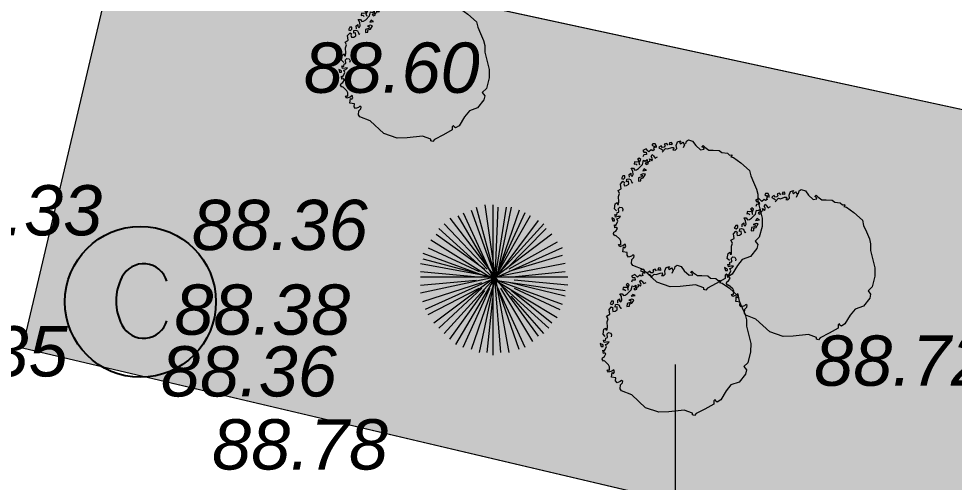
# Model space of a CAD drawing. Header units: millimetres. Extents: x 207782523 to 208144499, y 477594674 to 477848829.
# Drawn here: x 207885927 to 207904509, y 477765517 to 477774733 of the extents above; entities that cross this region are included whole.
import ezdxf

# ---------------------------------------------------------------- set-up
doc = ezdxf.new("R2010")
doc.units = ezdxf.units.MM
doc.header["$MEASUREMENT"] = 0
doc.linetypes.add('Hidden Line', pattern=[391.222223, 282.222223, -109])
doc.layers.get('0').update_dxf_attribs({"true_color": 0x787878})
for name, color, linetype, lineweight, true_color in [('New_sit - constructii propuse_Pen_No__1', 7, 'Continuous', 13, 0x787878), ('New_sit - vegetatie_Pen_No__1', 7, 'Continuous', 13, 0x787878), ('New_sit - vegetatie_Pen_No__104', 7, 'Continuous', 13, 0x787878), ('sit - canalizare_Pen_No__150', 7, 'Continuous', 25, 0x787878), ('sit - caroiaj_Pen_No__1', 7, 'Continuous', 13, 0x787878), ('sit - cota teren_Pen_No__101', 7, 'Continuous', 13, 0x787878), ('sit - limita de proprietate_Pen_No__20', 7, 'Continuous', 0, 0x787878), ('sit - vegetatie_Pen_No__2', 7, 'Continuous', 13, 0x787878)]:
    doc.layers.add(name, color=color, linetype=linetype, lineweight=lineweight, true_color=true_color)
doc.layers.add('sit - vegetatie', color=7, linetype='Continuous', true_color=0x787878)
doc.styles.add('GENERATED_STYLE_4', font='ariali.ttf')
doc.linetypes.add('cercuri pline mici', pattern='A,0,[1,PLAN DE SITUATIE - TMISOARA1.Shx,S=1.587302,R=0,X=0,Y=0],-300,0', length=300)
pattern_1 = [(90, (207891220.2, 477723905.04), (-300, 0), [43.30127, -129.9038]), (90, (207891370.2, 477723991.64), (-300, 0), [43.30127, -129.9038]), (30, (207891220.2, 477723905.04), (-150, 259.8076), [43.30127, -129.9038]), (30, (207891220.2, 477724078.24), (-150, 259.8076), [43.30127, -129.9038]), (150, (207891220.2, 477723905.04), (150, 259.8076), [43.30127, -129.9038]), (150, (207891220.2, 477724078.24), (150, 259.8076), [43.30127, -129.9038])]

# ---------------------------------------------------------------- blocks, each defined once
blk = doc.blocks.new('Tree Plan 23[23]', base_point=(207944806, 477765927))
at = {"layer": 'sit - vegetatie_Pen_No__2', "color": 8, "linetype": 'Continuous', "lineweight": 13}
for p, q in [((207944591, 477767309), (207944618, 477767376)), ((207944618, 477767376), (207944681, 477767398)), ((207944681, 477767398), (207944659, 477767362)), ((207944677, 477767336), (207944722, 477767371)), ((207944722, 477767371), (207944758, 477767318)), ((207944780, 477767336), (207944794, 477767394)), ((207944794, 477767394), (207944834, 477767421)), ((207944834, 477767421), (207944915, 477767394)), ((207944915, 477767394), (207944978, 477767309)), ((207943993, 477767239), (207943927, 477767206)), ((207943927, 477767206), (207943949, 477767174)), ((207944029, 477767203), (207943993, 477767239)), ((207944048, 477767181), (207944029, 477767203)), ((207944095, 477767221), (207944048, 477767181)), ((207944124, 477767203), (207944095, 477767221)), ((207944124, 477767338), (207944110, 477767312)), ((207944110, 477767312), (207944144, 477767295)), ((207944176, 477767338), (207944124, 477767338)), ((207944154, 477767217), (207944124, 477767203)), ((207944168, 477767283), (207944143, 477767250)), ((207944143, 477767250), (207944154, 477767217)), ((207944144, 477767295), (207944159, 477767302)), ((207944159, 477767302), (207944168, 477767283)), ((207944198, 477767290), (207944176, 477767338)), ((207944194, 477767257), (207944198, 477767290)), ((207944293, 477767301), (207944245, 477767276)), ((207944245, 477767276), (207944253, 477767250)), ((207944253, 477767250), (207944289, 477767239)), ((207944289, 477767239), (207944322, 477767214)), ((207944311, 477767268), (207944293, 477767301)), ((207944351, 477767272), (207944311, 477767268)), ((207944313, 477767174), (207944380, 477767246)), ((207944403, 477767345), (207944351, 477767331)), ((207944351, 477767331), (207944370, 477767309)), ((207944370, 477767309), (207944351, 477767272)), ((207944380, 477767246), (207944421, 477767237)), ((207944424, 477767312), (207944403, 477767345)), ((207944421, 477767237), (207944501, 477767264)), ((207944457, 477767360), (207944454, 477767323)), ((207944454, 477767323), (207944479, 477767334)), ((207944498, 477767367), (207944457, 477767360)), ((207944479, 477767334), (207944501, 477767323)), ((207944516, 477767331), (207944498, 477767367)), ((207944501, 477767323), (207944516, 477767331)), ((207944501, 477767264), (207944537, 477767268)), ((207944546, 477767237), (207944524, 477767219)), ((207944524, 477767219), (207944569, 477767214)), ((207944537, 477767268), (207944546, 477767237)), ((207944569, 477767214), (207944600, 477767246)), ((207944600, 477767246), (207944591, 477767309)), ((207944659, 477767362), (207944677, 477767336)), ((207944758, 477767318), (207944731, 477767259)), ((207944978, 477767309), (207945073, 477767223)), ((207945073, 477767223), (207945144, 477767232)), ((207945100, 477767277), (207945127, 477767304)), ((207945131, 477767268), (207945100, 477767277)), ((207945127, 477767304), (207945162, 477767273)), ((207945144, 477767232), (207945131, 477767268)), ((207945162, 477767273), (207945239, 477767214)), ((207945239, 477767214), (207945324, 477767214)), ((207945324, 477767214), (207945446, 477767210)), ((207945446, 477767210), (207945500, 477767165)), ((207943854, 477767057), (207943822, 477767030)), ((207943822, 477767030), (207943845, 477767021)), ((207943845, 477767021), (207943840, 477766980)), ((207943885, 477767030), (207943854, 477767057)), ((207943858, 477766962), (207943885, 477767030)), ((207943945, 477767122), (207943931, 477767082)), ((207943935, 477766980), (207943944, 477767012)), ((207943944, 477767012), (207943975, 477766998)), ((207944000, 477767126), (207943945, 477767122)), ((207943949, 477767174), (207943993, 477767173)), ((207943975, 477766998), (207944016, 477767025)), ((207943993, 477767173), (207944000, 477767126)), ((207944016, 477767025), (207944007, 477766962)), ((207944043, 477766989), (207944074, 477766998)), ((207944074, 477766998), (207944061, 477767039)), ((207944061, 477767039), (207944092, 477767025)), ((207944092, 477767025), (207944106, 477767003)), ((207944097, 477767088), (207944115, 477767124)), ((207944124, 477767043), (207944097, 477767088)), ((207944106, 477767003), (207944124, 477767043)), ((207944115, 477767124), (207944137, 477767102)), ((207944137, 477767102), (207944173, 477767057)), ((207944173, 477767057), (207944223, 477767079)), ((207945500, 477767165), (207945608, 477767156)), ((207945608, 477767156), (207945653, 477767115)), ((207945653, 477767115), (207945693, 477767120)), ((207945698, 477767093), (207945680, 477767079)), ((207945680, 477767079), (207945729, 477767066)), ((207945693, 477767120), (207945698, 477767093)), ((207945729, 477767066), (207945877, 477766962)), ((207943728, 477766796), (207943697, 477766854)), ((207943697, 477766854), (207943741, 477766854)), ((207943741, 477766854), (207943768, 477766818)), ((207943764, 477766980), (207943755, 477766935)), ((207943755, 477766935), (207943786, 477766940)), ((207943809, 477766976), (207943764, 477766980)), ((207943768, 477766818), (207943804, 477766823)), ((207943786, 477766940), (207943813, 477766917)), ((207943804, 477766823), (207943845, 477766850)), ((207943840, 477766980), (207943809, 477766976)), ((207943845, 477766850), (207943921, 477766931)), ((207943872, 477766917), (207943858, 477766962)), ((207943921, 477766931), (207943935, 477766980)), ((207943957, 477766841), (207943926, 477766805)), ((207943926, 477766805), (207944002, 477766818)), ((207944002, 477766818), (207943957, 477766841)), ((207944007, 477766962), (207943975, 477766953)), ((207943975, 477766953), (207943998, 477766931)), ((207943998, 477766931), (207944034, 477766944)), ((207944034, 477766944), (207944043, 477766989)), ((207945877, 477766962), (207946048, 477766808)), ((207943531, 477766703), (207943503, 477766650)), ((207943503, 477766650), (207943544, 477766639)), ((207943571, 477766706), (207943531, 477766703)), ((207943544, 477766639), (207943571, 477766665)), ((207943571, 477766665), (207943571, 477766706)), ((207943607, 477766585), (207943611, 477766639)), ((207943611, 477766639), (207943647, 477766643)), ((207943647, 477766643), (207943683, 477766630)), ((207943656, 477766728), (207943692, 477766755)), ((207943661, 477766674), (207943656, 477766728)), ((207943683, 477766630), (207943701, 477766589)), ((207943692, 477766755), (207943692, 477766715)), ((207943692, 477766715), (207943719, 477766692)), ((207943719, 477766692), (207943737, 477766728)), ((207943737, 477766728), (207943728, 477766796)), ((207943843, 477766661), (207943839, 477766599)), ((207943909, 477766679), (207943843, 477766661)), ((207943934, 477766745), (207943879, 477766723)), ((207943879, 477766723), (207943916, 477766716)), ((207943890, 477766636), (207943894, 477766650)), ((207943890, 477766606), (207943890, 477766636)), ((207943894, 477766650), (207943938, 477766665)), ((207943916, 477766716), (207943909, 477766679)), ((207943978, 477766734), (207943934, 477766745)), ((207943938, 477766665), (207943960, 477766701)), ((207943960, 477766701), (207943978, 477766734)), ((207946048, 477766808), (207946071, 477766706)), ((207946071, 477766706), (207946129, 477766576)), ((207943436, 477766409), (207943499, 477766445)), ((207943485, 477766540), (207943535, 477766594)), ((207943499, 477766445), (207943485, 477766540)), ((207943535, 477766594), (207943562, 477766571)), ((207943562, 477766571), (207943553, 477766544)), ((207943553, 477766544), (207943562, 477766504)), ((207943562, 477766504), (207943607, 477766508)), ((207943643, 477766594), (207943607, 477766585)), ((207943607, 477766508), (207943647, 477766535)), ((207943647, 477766535), (207943643, 477766594)), ((207943701, 477766589), (207943719, 477766558)), ((207943719, 477766558), (207943732, 477766576)), ((207943839, 477766599), (207943890, 477766606)), ((207946129, 477766576), (207946188, 477766441)), ((207946188, 477766441), (207946210, 477766337)), ((207943467, 477766355), (207943436, 477766409)), ((207943445, 477766292), (207943467, 477766355)), ((207943449, 477766189), (207943445, 477766292)), ((207946210, 477766337), (207946210, 477766207)), ((207943364, 477766049), (207943382, 477766148)), ((207943382, 477766148), (207943418, 477766171)), ((207943418, 477766171), (207943422, 477766135)), ((207943422, 477766135), (207943445, 477766135)), ((207943445, 477766135), (207943449, 477766189)), ((207943445, 477766054), (207943472, 477766081)), ((207943472, 477766081), (207943517, 477766072)), ((207943517, 477766072), (207943535, 477766036)), ((207946210, 477766207), (207946224, 477766153)), ((207946224, 477766153), (207946298, 477765864)), ((207943409, 477766004), (207943364, 477766049)), ((207943386, 477765883), (207943373, 477765933)), ((207943373, 477765933), (207943413, 477765924)), ((207943436, 477765892), (207943386, 477765883)), ((207943413, 477765924), (207943418, 477765973)), ((207943418, 477765973), (207943454, 477765982)), ((207943485, 477765897), (207943436, 477765892)), ((207943454, 477765982), (207943445, 477766054)), ((207943454, 477765861), (207943485, 477765897)), ((207943535, 477766036), (207943526, 477766000)), ((207943368, 477765838), (207943310, 477765865)), ((207943310, 477765865), (207943328, 477765807)), ((207943328, 477765807), (207943368, 477765807)), ((207943374, 477765669), (207943362, 477765731)), ((207943362, 477765731), (207943386, 477765712)), ((207943368, 477765807), (207943368, 477765838)), ((207943386, 477765712), (207943404, 477765744)), ((207943404, 477765744), (207943431, 477765802)), ((207943413, 477765847), (207943454, 477765861)), ((207943431, 477765802), (207943413, 477765847)), ((207946296, 477765699), (207946242, 477765483)), ((207946298, 477765864), (207946296, 477765699)), ((207943346, 477765550), (207943355, 477765582)), ((207943373, 477765510), (207943346, 477765550)), ((207943355, 477765582), (207943390, 477765603)), ((207943391, 477765519), (207943373, 477765510)), ((207943400, 477765676), (207943374, 477765669)), ((207943390, 477765603), (207943422, 477765658)), ((207943472, 477765442), (207943391, 477765519)), ((207943422, 477765658), (207943400, 477765676)), ((207943445, 477765334), (207943467, 477765339)), ((207943472, 477765294), (207943445, 477765334)), ((207943467, 477765339), (207943490, 477765333)), ((207943494, 477765402), (207943472, 477765442)), ((207943490, 477765333), (207943494, 477765402)), ((207943575, 477765343), (207943539, 477765316)), ((207943589, 477765298), (207943575, 477765343)), ((207946242, 477765483), (207946161, 477765406)), ((207946161, 477765406), (207946210, 477765339)), ((207946210, 477765339), (207946192, 477765258)), ((207943539, 477765316), (207943472, 477765294)), ((207943530, 477765195), (207943538, 477765241)), ((207943620, 477765182), (207943530, 477765195)), ((207943538, 477765241), (207943544, 477765289)), ((207943544, 477765289), (207943571, 477765271)), ((207943571, 477765271), (207943589, 477765298)), ((207943614, 477765123), (207943620, 477765182)), ((207946192, 477765258), (207946068, 477765099)), ((207943642, 477765085), (207943614, 477765123)), ((207943705, 477765106), (207943642, 477765085)), ((207943731, 477765132), (207943705, 477765106)), ((207943705, 477764962), (207943711, 477765041)), ((207943731, 477764923), (207943705, 477764962)), ((207943711, 477765041), (207943751, 477765080)), ((207943757, 477765113), (207943731, 477765132)), ((207943751, 477765080), (207943757, 477765113)), ((207945905, 477765041), (207945807, 477764923)), ((207946068, 477765099), (207945905, 477765041)), ((207943934, 477764844), (207943731, 477764923)), ((207944209, 477764589), (207943934, 477764844)), ((207945807, 477764923), (207945702, 477764746)), ((207944471, 477764497), (207944209, 477764589)), ((207945564, 477764661), (207945388, 477764563)), ((207945592, 477764752), (207945564, 477764726)), ((207945564, 477764726), (207945564, 477764661)), ((207945603, 477764721), (207945592, 477764752)), ((207945630, 477764700), (207945603, 477764721)), ((207945702, 477764746), (207945630, 477764700)), ((207944672, 477764506), (207944471, 477764497)), ((207944975, 477764536), (207944672, 477764506)), ((207945139, 477764477), (207944975, 477764536)), ((207945139, 477764445), (207945139, 477764477)), ((207945178, 477764432), (207945139, 477764445)), ((207945211, 477764471), (207945178, 477764432)), ((207945388, 477764563), (207945211, 477764471))]:
    blk.add_line(p, q, dxfattribs=at)
blk = doc.blocks.new('Tree Plan 23[24]', base_point=(207952469, 477761987))
at = {"layer": 'sit - vegetatie_Pen_No__2', "color": 8, "linetype": 'Continuous', "lineweight": 13}
for p, q in [((207952457, 477763454), (207952498, 477763481)), ((207952498, 477763481), (207952579, 477763454)), ((207951656, 477763299), (207951590, 477763266)), ((207951693, 477763262), (207951656, 477763299)), ((207951759, 477763281), (207951711, 477763240)), ((207951788, 477763262), (207951759, 477763281)), ((207951788, 477763398), (207951773, 477763372)), ((207951773, 477763372), (207951808, 477763354)), ((207951839, 477763398), (207951788, 477763398)), ((207951832, 477763343), (207951806, 477763310)), ((207951806, 477763310), (207951817, 477763277)), ((207951808, 477763354), (207951822, 477763362)), ((207951822, 477763362), (207951832, 477763343)), ((207951861, 477763350), (207951839, 477763398)), ((207951857, 477763317), (207951861, 477763350)), ((207951956, 477763361), (207951909, 477763335)), ((207951909, 477763335), (207951916, 477763310)), ((207951916, 477763310), (207951953, 477763299)), ((207951953, 477763299), (207951986, 477763273)), ((207951975, 477763328), (207951956, 477763361)), ((207952015, 477763332), (207951975, 477763328)), ((207951976, 477763233), (207952044, 477763305)), ((207952066, 477763405), (207952015, 477763390)), ((207952015, 477763390), (207952033, 477763368)), ((207952033, 477763368), (207952015, 477763332)), ((207952044, 477763305), (207952084, 477763296)), ((207952088, 477763372), (207952066, 477763405)), ((207952084, 477763296), (207952165, 477763323)), ((207952121, 477763420), (207952117, 477763383)), ((207952117, 477763383), (207952143, 477763394)), ((207952161, 477763427), (207952121, 477763420)), ((207952143, 477763394), (207952165, 477763383)), ((207952179, 477763390), (207952161, 477763427)), ((207952165, 477763383), (207952179, 477763390)), ((207952165, 477763323), (207952201, 477763328)), ((207952210, 477763296), (207952187, 477763278)), ((207952201, 477763328), (207952210, 477763296)), ((207952232, 477763274), (207952264, 477763305)), ((207952255, 477763368), (207952282, 477763436)), ((207952264, 477763305), (207952255, 477763368)), ((207952282, 477763436), (207952345, 477763458)), ((207952345, 477763458), (207952322, 477763422)), ((207952322, 477763422), (207952340, 477763395)), ((207952340, 477763395), (207952385, 477763431)), ((207952385, 477763431), (207952421, 477763377)), ((207952421, 477763377), (207952394, 477763319)), ((207952444, 477763395), (207952457, 477763454)), ((207952579, 477763454), (207952642, 477763368)), ((207952642, 477763368), (207952736, 477763283)), ((207952736, 477763283), (207952808, 477763292)), ((207952763, 477763337), (207952790, 477763364)), ((207952794, 477763328), (207952763, 477763337)), ((207952790, 477763364), (207952826, 477763332)), ((207952808, 477763292), (207952794, 477763328)), ((207952826, 477763332), (207952902, 477763274)), ((207951517, 477763116), (207951486, 477763089)), ((207951549, 477763089), (207951517, 477763116)), ((207951590, 477763266), (207951613, 477763234)), ((207951609, 477763182), (207951594, 477763142)), ((207951664, 477763185), (207951609, 477763182)), ((207951613, 477763234), (207951656, 477763233)), ((207951656, 477763233), (207951664, 477763185)), ((207951711, 477763240), (207951693, 477763262)), ((207951738, 477763058), (207951724, 477763098)), ((207951724, 477763098), (207951756, 477763085)), ((207951760, 477763148), (207951778, 477763184)), ((207951787, 477763103), (207951760, 477763148)), ((207951769, 477763062), (207951787, 477763103)), ((207951778, 477763184), (207951801, 477763161)), ((207951817, 477763277), (207951788, 477763262)), ((207951801, 477763161), (207951837, 477763116)), ((207951837, 477763116), (207951886, 477763139)), ((207952187, 477763278), (207952232, 477763274)), ((207952902, 477763274), (207952988, 477763274)), ((207952988, 477763274), (207953109, 477763269)), ((207953109, 477763269), (207953163, 477763224)), ((207953163, 477763224), (207953271, 477763215)), ((207953271, 477763215), (207953316, 477763175)), ((207953316, 477763175), (207953357, 477763179)), ((207953361, 477763152), (207953343, 477763139)), ((207953343, 477763139), (207953393, 477763125)), ((207953357, 477763179), (207953361, 477763152)), ((207953393, 477763125), (207953541, 477763022)), ((207951391, 477762856), (207951360, 477762914)), ((207951360, 477762914), (207951405, 477762914)), ((207951405, 477762914), (207951432, 477762878)), ((207951427, 477763040), (207951418, 477762995)), ((207951418, 477762995), (207951450, 477762999)), ((207951472, 477763035), (207951427, 477763040)), ((207951450, 477762999), (207951477, 477762977)), ((207951468, 477762883), (207951508, 477762910)), ((207951504, 477763040), (207951472, 477763035)), ((207951486, 477763089), (207951508, 477763080)), ((207951508, 477763080), (207951504, 477763040)), ((207951508, 477762910), (207951585, 477762990)), ((207951522, 477763022), (207951549, 477763089)), ((207951535, 477762977), (207951522, 477763022)), ((207951585, 477762990), (207951598, 477763040)), ((207951598, 477763040), (207951607, 477763071)), ((207951607, 477763071), (207951639, 477763058)), ((207951639, 477763058), (207951679, 477763085)), ((207951670, 477763022), (207951639, 477763013)), ((207951639, 477763013), (207951661, 477762990)), ((207951661, 477762990), (207951697, 477763004)), ((207951679, 477763085), (207951670, 477763022)), ((207951697, 477763004), (207951706, 477763049)), ((207951706, 477763049), (207951738, 477763058)), ((207951756, 477763085), (207951769, 477763062)), ((207953541, 477763022), (207953712, 477762867)), ((207951195, 477762763), (207951166, 477762710)), ((207951234, 477762766), (207951195, 477762763)), ((207951207, 477762698), (207951234, 477762725)), ((207951234, 477762725), (207951234, 477762766)), ((207951320, 477762788), (207951356, 477762815)), ((207951324, 477762734), (207951320, 477762788)), ((207951356, 477762815), (207951356, 477762775)), ((207951356, 477762775), (207951382, 477762752)), ((207951382, 477762752), (207951400, 477762788)), ((207951400, 477762788), (207951391, 477762856)), ((207951432, 477762878), (207951468, 477762883)), ((207951572, 477762739), (207951506, 477762721)), ((207951598, 477762805), (207951543, 477762783)), ((207951543, 477762783), (207951579, 477762776)), ((207951557, 477762710), (207951601, 477762724)), ((207951579, 477762776), (207951572, 477762739)), ((207951621, 477762901), (207951589, 477762865)), ((207951589, 477762865), (207951666, 477762878)), ((207951642, 477762794), (207951598, 477762805)), ((207951601, 477762724), (207951623, 477762761)), ((207951666, 477762878), (207951621, 477762901)), ((207951623, 477762761), (207951642, 477762794)), ((207953712, 477762867), (207953734, 477762766)), ((207953734, 477762766), (207953793, 477762635)), ((207951149, 477762599), (207951198, 477762653)), ((207951162, 477762505), (207951149, 477762599)), ((207951166, 477762710), (207951207, 477762698)), ((207951198, 477762653), (207951225, 477762631)), ((207951225, 477762631), (207951216, 477762604)), ((207951216, 477762604), (207951225, 477762563)), ((207951225, 477762563), (207951270, 477762568)), ((207951270, 477762644), (207951275, 477762698)), ((207951306, 477762653), (207951270, 477762644)), ((207951270, 477762568), (207951311, 477762595)), ((207951275, 477762698), (207951311, 477762703)), ((207951311, 477762595), (207951306, 477762653)), ((207951311, 477762703), (207951347, 477762689)), ((207951347, 477762689), (207951365, 477762649)), ((207951365, 477762649), (207951382, 477762617)), ((207951382, 477762617), (207951396, 477762635)), ((207951506, 477762721), (207951503, 477762659)), ((207951503, 477762659), (207951554, 477762666)), ((207951554, 477762695), (207951557, 477762710)), ((207951554, 477762666), (207951554, 477762695)), ((207953793, 477762635), (207953851, 477762500)), ((207951099, 477762469), (207951162, 477762505)), ((207951131, 477762415), (207951099, 477762469)), ((207951108, 477762352), (207951131, 477762415)), ((207951113, 477762249), (207951108, 477762352)), ((207953851, 477762500), (207953874, 477762397)), ((207953874, 477762397), (207953874, 477762267)), ((207951027, 477762109), (207951045, 477762208)), ((207951045, 477762208), (207951081, 477762231)), ((207951081, 477762231), (207951086, 477762195)), ((207951086, 477762195), (207951108, 477762195)), ((207951108, 477762195), (207951113, 477762249)), ((207953874, 477762267), (207953887, 477762213)), ((207953887, 477762213), (207953961, 477761924)), ((207951072, 477762064), (207951027, 477762109)), ((207951050, 477761943), (207951036, 477761992)), ((207951036, 477761992), (207951077, 477761983)), ((207951077, 477761983), (207951081, 477762033)), ((207951081, 477762033), (207951117, 477762042)), ((207951108, 477762114), (207951135, 477762141)), ((207951117, 477762042), (207951108, 477762114)), ((207951135, 477762141), (207951180, 477762132)), ((207951180, 477762132), (207951198, 477762096)), ((207951198, 477762096), (207951189, 477762060)), ((207951032, 477761898), (207950973, 477761925)), ((207950973, 477761925), (207950991, 477761866)), ((207950991, 477761866), (207951032, 477761866)), ((207951032, 477761866), (207951032, 477761898)), ((207951099, 477761952), (207951050, 477761943)), ((207951050, 477761772), (207951068, 477761803)), ((207951068, 477761803), (207951095, 477761862)), ((207951077, 477761907), (207951117, 477761920)), ((207951095, 477761862), (207951077, 477761907)), ((207951149, 477761956), (207951099, 477761952)), ((207951117, 477761920), (207951149, 477761956)), ((207953961, 477761924), (207953959, 477761758)), ((207951009, 477761610), (207951018, 477761641)), ((207951036, 477761570), (207951009, 477761610)), ((207951018, 477761641), (207951054, 477761663)), ((207951038, 477761728), (207951026, 477761791)), ((207951026, 477761791), (207951050, 477761772)), ((207951063, 477761736), (207951038, 477761728)), ((207951054, 477761663), (207951086, 477761718)), ((207951086, 477761718), (207951063, 477761736)), ((207953959, 477761758), (207953905, 477761543)), ((207951054, 477761578), (207951036, 477761570)), ((207951135, 477761502), (207951054, 477761578)), ((207951158, 477761462), (207951135, 477761502)), ((207951154, 477761392), (207951158, 477761462)), ((207953905, 477761543), (207953824, 477761466)), ((207953824, 477761466), (207953874, 477761399)), ((207951108, 477761394), (207951131, 477761399)), ((207951135, 477761354), (207951108, 477761394)), ((207951131, 477761399), (207951154, 477761392)), ((207951203, 477761376), (207951135, 477761354)), ((207951194, 477761255), (207951202, 477761301)), ((207951284, 477761241), (207951194, 477761255)), ((207951202, 477761301), (207951207, 477761349)), ((207951239, 477761403), (207951203, 477761376)), ((207951207, 477761349), (207951234, 477761331)), ((207951234, 477761331), (207951252, 477761358)), ((207951252, 477761358), (207951239, 477761403)), ((207951278, 477761182), (207951284, 477761241)), ((207953856, 477761318), (207953732, 477761159)), ((207953874, 477761399), (207953856, 477761318)), ((207951305, 477761145), (207951278, 477761182)), ((207951368, 477761166), (207951305, 477761145)), ((207951395, 477761192), (207951368, 477761166)), ((207951368, 477761022), (207951375, 477761100)), ((207951375, 477761100), (207951414, 477761140)), ((207951421, 477761172), (207951395, 477761192)), ((207951414, 477761140), (207951421, 477761172)), ((207953568, 477761100), (207953470, 477760982)), ((207953732, 477761159), (207953568, 477761100)), ((207951395, 477760982), (207951368, 477761022)), ((207951597, 477760904), (207951395, 477760982)), ((207951872, 477760648), (207951597, 477760904)), ((207953470, 477760982), (207953365, 477760806)), ((207953228, 477760720), (207953051, 477760622)), ((207953256, 477760812), (207953228, 477760786)), ((207953228, 477760786), (207953228, 477760720)), ((207953266, 477760781), (207953256, 477760812)), ((207953293, 477760760), (207953266, 477760781)), ((207953365, 477760806), (207953293, 477760760)), ((207952134, 477760557), (207951872, 477760648)), ((207952336, 477760566), (207952134, 477760557)), ((207952639, 477760596), (207952336, 477760566)), ((207952802, 477760537), (207952639, 477760596)), ((207952802, 477760504), (207952802, 477760537)), ((207952841, 477760491), (207952802, 477760504)), ((207952874, 477760531), (207952841, 477760491)), ((207953051, 477760622), (207952874, 477760531))]:
    blk.add_line(p, q, dxfattribs=at)
blk = doc.blocks.new('Tree Plan 23[27]', base_point=(207946395, 477761681))
at = {"layer": 'sit - vegetatie_Pen_No__2', "color": 8, "linetype": 'Continuous', "lineweight": 13}
for p, q in [((207946041, 477763127), (207946419, 477761737)), ((207946211, 477763176), (207946419, 477761737)), ((207946370, 477763176), (207946370, 477760188)), ((207946638, 477763127), (207946419, 477761737)), ((207946467, 477763127), (207946419, 477761847)), ((207946736, 477763127), (207946467, 477761847)), ((207945675, 477762956), (207946419, 477761676)), ((207945784, 477763017), (207947004, 477760346)), ((207946894, 477763066), (207945943, 477760298)), ((207945943, 477763066), (207946419, 477761737)), ((207947004, 477763017), (207946419, 477761737)), ((207947114, 477762956), (207946419, 477761737)), ((207947382, 477762798), (207945406, 477760615)), ((207945406, 477762798), (207946260, 477761895)), ((207945516, 477762908), (207946419, 477761737)), ((207947272, 477762859), (207946467, 477761786)), ((207945248, 477762591), (207946211, 477761895)), ((207947480, 477760725), (207945297, 477762700)), ((207947541, 477762591), (207946419, 477761737)), ((207947431, 477762700), (207946638, 477761895)), ((207945138, 477762481), (207946419, 477761676)), ((207947651, 477762432), (207946687, 477761895)), ((207944979, 477762213), (207947748, 477761200)), ((207947748, 477762322), (207945028, 477761090)), ((207945089, 477762322), (207946102, 477761847)), ((207944931, 477762005), (207946419, 477761737)), ((207944979, 477762103), (207946150, 477761786)), ((207947809, 477762005), (207946419, 477761737)), ((207947748, 477762164), (207946687, 477761847)), ((207944931, 477761847), (207946150, 477761737)), ((207946687, 477761737), (207947809, 477761847)), ((207947858, 477761737), (207944931, 477761737)), ((207946419, 477761737), (207944931, 477761420)), ((207944931, 477761578), (207946041, 477761676)), ((207944979, 477761249), (207946150, 477761627)), ((207946419, 477761737), (207945199, 477760822)), ((207946419, 477761737), (207945626, 477760395)), ((207946419, 477761737), (207946102, 477760237)), ((207946419, 477761737), (207947272, 477760566)), ((207946419, 477761737), (207946687, 477760237)), ((207946419, 477761676), (207947809, 477761469)), ((207946419, 477761676), (207947651, 477760932)), ((207946528, 477760237), (207946419, 477761627)), ((207947809, 477761359), (207946687, 477761627)), ((207947858, 477761578), (207946797, 477761676)), ((207945089, 477760993), (207946102, 477761517)), ((207945297, 477760725), (207946150, 477761517)), ((207945516, 477760505), (207946211, 477761469)), ((207945784, 477760346), (207946309, 477761517)), ((207946894, 477760298), (207946467, 477761517)), ((207947163, 477760456), (207946528, 477761517)), ((207947541, 477760822), (207946736, 477761469)), ((207946797, 477761517), (207947699, 477761090)), ((207946260, 477760237), (207946370, 477761310)), ((207947382, 477760615), (207946736, 477761359))]:
    blk.add_line(p, q, dxfattribs=at)
blk = doc.blocks.new('Tree Plan 23[28]', base_point=(207950001, 477760480))
at = {"layer": 'sit - vegetatie_Pen_No__2', "color": 8, "linetype": 'Continuous', "lineweight": 13}
for p, q in [((207949320, 477761891), (207949305, 477761865)), ((207949305, 477761865), (207949340, 477761847)), ((207949371, 477761891), (207949320, 477761891)), ((207949364, 477761836), (207949338, 477761803)), ((207949338, 477761803), (207949349, 477761770)), ((207949340, 477761847), (207949354, 477761855)), ((207949354, 477761855), (207949364, 477761836)), ((207949393, 477761843), (207949371, 477761891)), ((207949389, 477761810), (207949393, 477761843)), ((207949488, 477761854), (207949441, 477761828)), ((207949441, 477761828), (207949448, 477761803)), ((207949448, 477761803), (207949485, 477761792)), ((207949506, 477761821), (207949488, 477761854)), ((207949547, 477761825), (207949506, 477761821)), ((207949508, 477761726), (207949575, 477761798)), ((207949598, 477761898), (207949547, 477761883)), ((207949547, 477761883), (207949565, 477761861)), ((207949565, 477761861), (207949547, 477761825)), ((207949575, 477761798), (207949616, 477761789)), ((207949620, 477761865), (207949598, 477761898)), ((207949616, 477761789), (207949697, 477761816)), ((207949653, 477761913), (207949649, 477761876)), ((207949649, 477761876), (207949675, 477761887)), ((207949693, 477761920), (207949653, 477761913)), ((207949675, 477761887), (207949697, 477761876)), ((207949711, 477761883), (207949693, 477761920)), ((207949697, 477761876), (207949711, 477761883)), ((207949697, 477761816), (207949733, 477761821)), ((207949733, 477761821), (207949742, 477761789)), ((207949764, 477761767), (207949796, 477761798)), ((207949787, 477761861), (207949814, 477761929)), ((207949796, 477761798), (207949787, 477761861)), ((207949814, 477761929), (207949877, 477761951)), ((207949877, 477761951), (207949854, 477761915)), ((207949854, 477761915), (207949872, 477761888)), ((207949872, 477761888), (207949917, 477761924)), ((207949917, 477761924), (207949953, 477761870)), ((207949953, 477761870), (207949926, 477761812)), ((207949976, 477761888), (207949989, 477761947)), ((207949989, 477761947), (207950030, 477761974)), ((207950030, 477761974), (207950111, 477761947)), ((207950111, 477761947), (207950174, 477761861)), ((207950174, 477761861), (207950268, 477761776)), ((207950295, 477761830), (207950322, 477761857)), ((207950326, 477761821), (207950295, 477761830)), ((207950322, 477761857), (207950358, 477761825)), ((207950340, 477761785), (207950326, 477761821)), ((207950358, 477761825), (207950434, 477761767)), ((207949049, 477761609), (207949018, 477761582)), ((207949081, 477761582), (207949049, 477761609)), ((207949188, 477761792), (207949122, 477761759)), ((207949122, 477761759), (207949145, 477761727)), ((207949141, 477761675), (207949126, 477761635)), ((207949196, 477761678), (207949141, 477761675)), ((207949145, 477761727), (207949188, 477761726)), ((207949225, 477761755), (207949188, 477761792)), ((207949188, 477761726), (207949196, 477761678)), ((207949243, 477761733), (207949225, 477761755)), ((207949291, 477761774), (207949243, 477761733)), ((207949320, 477761755), (207949291, 477761774)), ((207949292, 477761641), (207949310, 477761677)), ((207949319, 477761596), (207949292, 477761641)), ((207949310, 477761677), (207949333, 477761654)), ((207949349, 477761770), (207949320, 477761755)), ((207949333, 477761654), (207949369, 477761609)), ((207949369, 477761609), (207949418, 477761632)), ((207949485, 477761792), (207949517, 477761766)), ((207949742, 477761789), (207949719, 477761771)), ((207949719, 477761771), (207949764, 477761767)), ((207950268, 477761776), (207950340, 477761785)), ((207950434, 477761767), (207950520, 477761767)), ((207950520, 477761767), (207950641, 477761762)), ((207950641, 477761762), (207950695, 477761717)), ((207950695, 477761717), (207950803, 477761708)), ((207950803, 477761708), (207950848, 477761668)), ((207950848, 477761668), (207950889, 477761672)), ((207950893, 477761645), (207950875, 477761632)), ((207950875, 477761632), (207950924, 477761618)), ((207950889, 477761672), (207950893, 477761645)), ((207950924, 477761618), (207951073, 477761515)), ((207948959, 477761533), (207948950, 477761488)), ((207948950, 477761488), (207948982, 477761493)), ((207949004, 477761528), (207948959, 477761533)), ((207948982, 477761493), (207949009, 477761470)), ((207949036, 477761533), (207949004, 477761528)), ((207949018, 477761582), (207949040, 477761573)), ((207949040, 477761573), (207949036, 477761533)), ((207949040, 477761403), (207949117, 477761484)), ((207949054, 477761515), (207949081, 477761582)), ((207949067, 477761470), (207949054, 477761515)), ((207949117, 477761484), (207949130, 477761533)), ((207949130, 477761533), (207949139, 477761564)), ((207949139, 477761564), (207949171, 477761551)), ((207949171, 477761551), (207949211, 477761578)), ((207949202, 477761515), (207949171, 477761506)), ((207949171, 477761506), (207949193, 477761484)), ((207949193, 477761484), (207949229, 477761497)), ((207949211, 477761578), (207949202, 477761515)), ((207949229, 477761497), (207949238, 477761542)), ((207949238, 477761542), (207949270, 477761551)), ((207949270, 477761551), (207949256, 477761591)), ((207949256, 477761591), (207949288, 477761578)), ((207949288, 477761578), (207949301, 477761555)), ((207949301, 477761555), (207949319, 477761596)), ((207951073, 477761515), (207951243, 477761360)), ((207948726, 477761256), (207948698, 477761203)), ((207948766, 477761259), (207948726, 477761256)), ((207948766, 477761218), (207948766, 477761259)), ((207948851, 477761281), (207948887, 477761308)), ((207948856, 477761227), (207948851, 477761281)), ((207948887, 477761308), (207948887, 477761268)), ((207948887, 477761268), (207948914, 477761245)), ((207948923, 477761349), (207948892, 477761407)), ((207948892, 477761407), (207948937, 477761407)), ((207948914, 477761245), (207948932, 477761281)), ((207948932, 477761281), (207948923, 477761349)), ((207948937, 477761407), (207948964, 477761371)), ((207948964, 477761371), (207949000, 477761376)), ((207949000, 477761376), (207949040, 477761403)), ((207949130, 477761298), (207949075, 477761276)), ((207949075, 477761276), (207949111, 477761269)), ((207949111, 477761269), (207949104, 477761232)), ((207949153, 477761394), (207949121, 477761358)), ((207949121, 477761358), (207949198, 477761371)), ((207949174, 477761287), (207949130, 477761298)), ((207949133, 477761218), (207949155, 477761254)), ((207949198, 477761371), (207949153, 477761394)), ((207949155, 477761254), (207949174, 477761287)), ((207951243, 477761360), (207951266, 477761259)), ((207951266, 477761259), (207951325, 477761128)), ((207948681, 477761092), (207948730, 477761146)), ((207948694, 477760998), (207948681, 477761092)), ((207948698, 477761203), (207948739, 477761191)), ((207948730, 477761146), (207948757, 477761124)), ((207948739, 477761191), (207948766, 477761218)), ((207948757, 477761124), (207948748, 477761097)), ((207948748, 477761097), (207948757, 477761056)), ((207948757, 477761056), (207948802, 477761061)), ((207948802, 477761137), (207948806, 477761191)), ((207948838, 477761146), (207948802, 477761137)), ((207948802, 477761061), (207948842, 477761088)), ((207948806, 477761191), (207948842, 477761196)), ((207948842, 477761088), (207948838, 477761146)), ((207948842, 477761196), (207948878, 477761182)), ((207948878, 477761182), (207948896, 477761142)), ((207948896, 477761142), (207948914, 477761110)), ((207948914, 477761110), (207948928, 477761128)), ((207949038, 477761214), (207949035, 477761152)), ((207949035, 477761152), (207949086, 477761159)), ((207949104, 477761232), (207949038, 477761214)), ((207949086, 477761188), (207949089, 477761203)), ((207949086, 477761159), (207949086, 477761188)), ((207949089, 477761203), (207949133, 477761218)), ((207951325, 477761128), (207951383, 477760993)), ((207948631, 477760962), (207948694, 477760998)), ((207948663, 477760908), (207948631, 477760962)), ((207948640, 477760845), (207948663, 477760908)), ((207951383, 477760993), (207951406, 477760890)), ((207951406, 477760890), (207951406, 477760760)), ((207948559, 477760602), (207948577, 477760701)), ((207948577, 477760701), (207948613, 477760724)), ((207948613, 477760724), (207948618, 477760688)), ((207948618, 477760688), (207948640, 477760688)), ((207948645, 477760742), (207948640, 477760845)), ((207948640, 477760688), (207948645, 477760742)), ((207951406, 477760760), (207951419, 477760706)), ((207951419, 477760706), (207951493, 477760417)), ((207948604, 477760557), (207948559, 477760602)), ((207948609, 477760476), (207948613, 477760526)), ((207948613, 477760526), (207948649, 477760535)), ((207948640, 477760607), (207948667, 477760634)), ((207948649, 477760535), (207948640, 477760607)), ((207948667, 477760634), (207948712, 477760625)), ((207948712, 477760625), (207948730, 477760589)), ((207948730, 477760589), (207948721, 477760553)), ((207948564, 477760391), (207948505, 477760418)), ((207948505, 477760418), (207948523, 477760359)), ((207948523, 477760359), (207948564, 477760359)), ((207948564, 477760359), (207948564, 477760391)), ((207948582, 477760436), (207948568, 477760485)), ((207948568, 477760485), (207948609, 477760476)), ((207948631, 477760445), (207948582, 477760436)), ((207948600, 477760296), (207948627, 477760355)), ((207948609, 477760400), (207948649, 477760413)), ((207948627, 477760355), (207948609, 477760400)), ((207948681, 477760449), (207948631, 477760445)), ((207948649, 477760413), (207948681, 477760449)), ((207951493, 477760417), (207951491, 477760251)), ((207948541, 477760103), (207948550, 477760134)), ((207948550, 477760134), (207948586, 477760156)), ((207948570, 477760221), (207948558, 477760284)), ((207948558, 477760284), (207948582, 477760265)), ((207948595, 477760229), (207948570, 477760221)), ((207948582, 477760265), (207948600, 477760296)), ((207948586, 477760156), (207948618, 477760211)), ((207948618, 477760211), (207948595, 477760229)), ((207951491, 477760251), (207951437, 477760036)), ((207948568, 477760063), (207948541, 477760103)), ((207948586, 477760072), (207948568, 477760063)), ((207948667, 477759995), (207948586, 477760072)), ((207948690, 477759955), (207948667, 477759995)), ((207948685, 477759885), (207948690, 477759955)), ((207951437, 477760036), (207951356, 477759959)), ((207951356, 477759959), (207951406, 477759892)), ((207948640, 477759887), (207948663, 477759892)), ((207948667, 477759847), (207948640, 477759887)), ((207948663, 477759892), (207948685, 477759885)), ((207948735, 477759869), (207948667, 477759847)), ((207948726, 477759748), (207948734, 477759794)), ((207948734, 477759794), (207948739, 477759842)), ((207948771, 477759896), (207948735, 477759869)), ((207948739, 477759842), (207948766, 477759824)), ((207948766, 477759824), (207948784, 477759851)), ((207948784, 477759851), (207948771, 477759896)), ((207951388, 477759811), (207951264, 477759652)), ((207951406, 477759892), (207951388, 477759811)), ((207948815, 477759734), (207948726, 477759748)), ((207948810, 477759675), (207948815, 477759734)), ((207948837, 477759638), (207948810, 477759675)), ((207948900, 477759659), (207948837, 477759638)), ((207948926, 477759685), (207948900, 477759659)), ((207948900, 477759515), (207948907, 477759593)), ((207948907, 477759593), (207948946, 477759633)), ((207948953, 477759665), (207948926, 477759685)), ((207948946, 477759633), (207948953, 477759665)), ((207951100, 477759593), (207951002, 477759475)), ((207951264, 477759652), (207951100, 477759593)), ((207948926, 477759475), (207948900, 477759515)), ((207949129, 477759397), (207948926, 477759475)), ((207949404, 477759141), (207949129, 477759397)), ((207951002, 477759475), (207950897, 477759299)), ((207950760, 477759214), (207950583, 477759115)), ((207950788, 477759305), (207950760, 477759279)), ((207950760, 477759279), (207950760, 477759214)), ((207950798, 477759274), (207950788, 477759305)), ((207950825, 477759253), (207950798, 477759274)), ((207950897, 477759299), (207950825, 477759253)), ((207949666, 477759050), (207949404, 477759141)), ((207949867, 477759059), (207949666, 477759050)), ((207950170, 477759089), (207949867, 477759059)), ((207950334, 477759030), (207950170, 477759089)), ((207950334, 477758997), (207950334, 477759030)), ((207950406, 477759024), (207950373, 477758984)), ((207950583, 477759115), (207950406, 477759024)), ((207950373, 477758984), (207950334, 477758997))]:
    blk.add_line(p, q, dxfattribs=at)
blk = doc.blocks.new('Tree Plan 23[29]', base_point=(207950227, 477762973))
at = {"layer": 'sit - vegetatie_Pen_No__2', "color": 8, "linetype": 'Continuous', "lineweight": 13}
for p, q in [((207949879, 477764406), (207949875, 477764369)), ((207949919, 477764413), (207949879, 477764406)), ((207949937, 477764377), (207949919, 477764413)), ((207950013, 477764355), (207950040, 477764422)), ((207950040, 477764422), (207950103, 477764445)), ((207950103, 477764445), (207950080, 477764409)), ((207950080, 477764409), (207950098, 477764382)), ((207950098, 477764382), (207950143, 477764418)), ((207950143, 477764418), (207950179, 477764364)), ((207950202, 477764382), (207950215, 477764440)), ((207950215, 477764440), (207950256, 477764467)), ((207950256, 477764467), (207950337, 477764440)), ((207950337, 477764440), (207950400, 477764355)), ((207949414, 477764285), (207949349, 477764252)), ((207949349, 477764252), (207949371, 477764220)), ((207949371, 477764220), (207949414, 477764219)), ((207949451, 477764249), (207949414, 477764285)), ((207949414, 477764219), (207949422, 477764172)), ((207949469, 477764227), (207949451, 477764249)), ((207949517, 477764267), (207949469, 477764227)), ((207949546, 477764249), (207949517, 477764267)), ((207949546, 477764384), (207949531, 477764358)), ((207949531, 477764358), (207949566, 477764341)), ((207949597, 477764384), (207949546, 477764384)), ((207949575, 477764263), (207949546, 477764249)), ((207949590, 477764329), (207949564, 477764296)), ((207949564, 477764296), (207949575, 477764263)), ((207949566, 477764341), (207949581, 477764348)), ((207949581, 477764348), (207949590, 477764329)), ((207949619, 477764336), (207949597, 477764384)), ((207949616, 477764304), (207949619, 477764336)), ((207949714, 477764347), (207949667, 477764322)), ((207949667, 477764322), (207949674, 477764296)), ((207949674, 477764296), (207949711, 477764285)), ((207949711, 477764285), (207949744, 477764260)), ((207949733, 477764315), (207949714, 477764347)), ((207949773, 477764318), (207949733, 477764315)), ((207949734, 477764220), (207949802, 477764292)), ((207949824, 477764391), (207949773, 477764377)), ((207949773, 477764377), (207949791, 477764355)), ((207949791, 477764355), (207949773, 477764318)), ((207949802, 477764292), (207949842, 477764283)), ((207949846, 477764358), (207949824, 477764391)), ((207949842, 477764283), (207949923, 477764310)), ((207949875, 477764369), (207949901, 477764380)), ((207949901, 477764380), (207949923, 477764369)), ((207949923, 477764369), (207949937, 477764377)), ((207949923, 477764310), (207949959, 477764314)), ((207949968, 477764283), (207949946, 477764265)), ((207949946, 477764265), (207949990, 477764260)), ((207949959, 477764314), (207949968, 477764283)), ((207949990, 477764260), (207950022, 477764292)), ((207950022, 477764292), (207950013, 477764355)), ((207950179, 477764364), (207950152, 477764305)), ((207950400, 477764355), (207950494, 477764269)), ((207950494, 477764269), (207950566, 477764278)), ((207950521, 477764323), (207950548, 477764350)), ((207950553, 477764314), (207950521, 477764323)), ((207950548, 477764350), (207950584, 477764319)), ((207950566, 477764278), (207950553, 477764314)), ((207950584, 477764319), (207950660, 477764260)), ((207950660, 477764260), (207950746, 477764260)), ((207950746, 477764260), (207950867, 477764256)), ((207950867, 477764256), (207950921, 477764211)), ((207950921, 477764211), (207951029, 477764202)), ((207949186, 477764026), (207949177, 477763981)), ((207949231, 477764022), (207949186, 477764026)), ((207949262, 477764026), (207949231, 477764022)), ((207949275, 477764103), (207949244, 477764076)), ((207949244, 477764076), (207949266, 477764067)), ((207949266, 477764067), (207949262, 477764026)), ((207949307, 477764076), (207949275, 477764103)), ((207949280, 477764008), (207949307, 477764076)), ((207949343, 477763977), (207949356, 477764026)), ((207949367, 477764168), (207949352, 477764128)), ((207949356, 477764026), (207949365, 477764058)), ((207949365, 477764058), (207949397, 477764044)), ((207949422, 477764172), (207949367, 477764168)), ((207949397, 477764044), (207949437, 477764071)), ((207949437, 477764071), (207949428, 477764008)), ((207949455, 477763990), (207949464, 477764035)), ((207949464, 477764035), (207949496, 477764044)), ((207949496, 477764044), (207949482, 477764085)), ((207949482, 477764085), (207949514, 477764071)), ((207949514, 477764071), (207949527, 477764049)), ((207949518, 477764134), (207949536, 477764170)), ((207949545, 477764089), (207949518, 477764134)), ((207949527, 477764049), (207949545, 477764089)), ((207949536, 477764170), (207949559, 477764148)), ((207949559, 477764148), (207949595, 477764103)), ((207949595, 477764103), (207949644, 477764125)), ((207951029, 477764202), (207951074, 477764161)), ((207951074, 477764161), (207951115, 477764166)), ((207951119, 477764139), (207951101, 477764125)), ((207951101, 477764125), (207951151, 477764112)), ((207951115, 477764166), (207951119, 477764139)), ((207951151, 477764112), (207951299, 477764008)), ((207949150, 477763842), (207949118, 477763900)), ((207949118, 477763900), (207949163, 477763900)), ((207949159, 477763775), (207949150, 477763842)), ((207949163, 477763900), (207949190, 477763865)), ((207949177, 477763981), (207949208, 477763986)), ((207949190, 477763865), (207949226, 477763869)), ((207949208, 477763986), (207949235, 477763963)), ((207949226, 477763869), (207949266, 477763896)), ((207949266, 477763896), (207949343, 477763977)), ((207949293, 477763963), (207949280, 477764008)), ((207949379, 477763887), (207949347, 477763851)), ((207949347, 477763851), (207949424, 477763865)), ((207949424, 477763865), (207949379, 477763887)), ((207949428, 477764008), (207949397, 477763999)), ((207949397, 477763999), (207949419, 477763977)), ((207949419, 477763977), (207949455, 477763990)), ((207951299, 477764008), (207951470, 477763854)), ((207951470, 477763854), (207951492, 477763752)), ((207948953, 477763749), (207948924, 477763696)), ((207948924, 477763696), (207948965, 477763685)), ((207948992, 477763752), (207948953, 477763749)), ((207948965, 477763685), (207948992, 477763712)), ((207948992, 477763712), (207948992, 477763752)), ((207949028, 477763631), (207949033, 477763685)), ((207949033, 477763685), (207949069, 477763689)), ((207949069, 477763689), (207949105, 477763676)), ((207949078, 477763775), (207949114, 477763802)), ((207949082, 477763721), (207949078, 477763775)), ((207949105, 477763676), (207949123, 477763635)), ((207949114, 477763802), (207949114, 477763761)), ((207949114, 477763761), (207949141, 477763739)), ((207949141, 477763739), (207949159, 477763775)), ((207949264, 477763707), (207949261, 477763645)), ((207949261, 477763645), (207949312, 477763652)), ((207949330, 477763726), (207949264, 477763707)), ((207949356, 477763791), (207949301, 477763769)), ((207949301, 477763769), (207949338, 477763762)), ((207949312, 477763682), (207949316, 477763696)), ((207949312, 477763652), (207949312, 477763682)), ((207949316, 477763696), (207949359, 477763711)), ((207949338, 477763762), (207949330, 477763726)), ((207949400, 477763780), (207949356, 477763791)), ((207949359, 477763711), (207949381, 477763748)), ((207949381, 477763748), (207949400, 477763780)), ((207951492, 477763752), (207951551, 477763622)), ((207948857, 477763455), (207948920, 477763491)), ((207948907, 477763586), (207948956, 477763640)), ((207948920, 477763491), (207948907, 477763586)), ((207948956, 477763640), (207948983, 477763617)), ((207948983, 477763617), (207948974, 477763590)), ((207948974, 477763590), (207948983, 477763550)), ((207948983, 477763550), (207949028, 477763554)), ((207949064, 477763640), (207949028, 477763631)), ((207949028, 477763554), (207949069, 477763581)), ((207949069, 477763581), (207949064, 477763640)), ((207949123, 477763635), (207949141, 477763604)), ((207949141, 477763604), (207949154, 477763622)), ((207951551, 477763622), (207951609, 477763487)), ((207951609, 477763487), (207951632, 477763383)), ((207948889, 477763401), (207948857, 477763455)), ((207948866, 477763338), (207948889, 477763401)), ((207948871, 477763235), (207948866, 477763338)), ((207951632, 477763383), (207951632, 477763253)), ((207948785, 477763096), (207948803, 477763194)), ((207948830, 477763051), (207948785, 477763096)), ((207948803, 477763194), (207948839, 477763217)), ((207948839, 477763217), (207948844, 477763181)), ((207948844, 477763181), (207948866, 477763181)), ((207948866, 477763181), (207948871, 477763235)), ((207948866, 477763100), (207948893, 477763127)), ((207948875, 477763028), (207948866, 477763100)), ((207948893, 477763127), (207948938, 477763118)), ((207948938, 477763118), (207948956, 477763082)), ((207951632, 477763253), (207951645, 477763199)), ((207951645, 477763199), (207951719, 477762910)), ((207948790, 477762884), (207948731, 477762911)), ((207948731, 477762911), (207948749, 477762853)), ((207948808, 477762929), (207948794, 477762979)), ((207948794, 477762979), (207948835, 477762970)), ((207948857, 477762938), (207948808, 477762929)), ((207948835, 477762970), (207948839, 477763019)), ((207948839, 477763019), (207948875, 477763028)), ((207948907, 477762943), (207948857, 477762938)), ((207948875, 477762907), (207948907, 477762943)), ((207948956, 477763082), (207948947, 477763046)), ((207951719, 477762910), (207951717, 477762745)), ((207948749, 477762853), (207948790, 477762853)), ((207948796, 477762715), (207948784, 477762778)), ((207948784, 477762778), (207948808, 477762758)), ((207948790, 477762853), (207948790, 477762884)), ((207948821, 477762722), (207948796, 477762715)), ((207948808, 477762758), (207948826, 477762790)), ((207948844, 477762704), (207948821, 477762722)), ((207948826, 477762790), (207948853, 477762848)), ((207948835, 477762893), (207948875, 477762907)), ((207948853, 477762848), (207948835, 477762893)), ((207951717, 477762745), (207951663, 477762529)), ((207948767, 477762596), (207948776, 477762628)), ((207948794, 477762556), (207948767, 477762596)), ((207948776, 477762628), (207948812, 477762649)), ((207948812, 477762565), (207948794, 477762556)), ((207948812, 477762649), (207948844, 477762704)), ((207948893, 477762488), (207948812, 477762565)), ((207948866, 477762381), (207948889, 477762385)), ((207948893, 477762340), (207948866, 477762381)), ((207948889, 477762385), (207948912, 477762379)), ((207948916, 477762448), (207948893, 477762488)), ((207948961, 477762363), (207948893, 477762340)), ((207948912, 477762379), (207948916, 477762448)), ((207948997, 477762390), (207948961, 477762363)), ((207949010, 477762345), (207948997, 477762390)), ((207951663, 477762529), (207951582, 477762453)), ((207951582, 477762453), (207951632, 477762385)), ((207951632, 477762385), (207951614, 477762304)), ((207948952, 477762241), (207948960, 477762288)), ((207949042, 477762228), (207948952, 477762241)), ((207948960, 477762288), (207948965, 477762336)), ((207948965, 477762336), (207948992, 477762318)), ((207948992, 477762318), (207949010, 477762345)), ((207949036, 477762169), (207949042, 477762228)), ((207949063, 477762131), (207949036, 477762169)), ((207949153, 477762178), (207949126, 477762152)), ((207949179, 477762159), (207949153, 477762178)), ((207951614, 477762304), (207951490, 477762146)), ((207949126, 477762152), (207949063, 477762131)), ((207949126, 477762008), (207949133, 477762087)), ((207949153, 477761969), (207949126, 477762008)), ((207949133, 477762087), (207949172, 477762126)), ((207949172, 477762126), (207949179, 477762159)), ((207951326, 477762087), (207951228, 477761969)), ((207951490, 477762146), (207951326, 477762087)), ((207949356, 477761890), (207949153, 477761969)), ((207949631, 477761635), (207949356, 477761890)), ((207951014, 477761798), (207950986, 477761772)), ((207951024, 477761767), (207951014, 477761798)), ((207951228, 477761969), (207951123, 477761792)), ((207949892, 477761543), (207949631, 477761635)), ((207950809, 477761609), (207950632, 477761517)), ((207950986, 477761707), (207950809, 477761609)), ((207950986, 477761772), (207950986, 477761707)), ((207951051, 477761746), (207951024, 477761767)), ((207951123, 477761792), (207951051, 477761746)), ((207950094, 477761552), (207949892, 477761543)), ((207950397, 477761583), (207950094, 477761552)), ((207950560, 477761524), (207950397, 477761583)), ((207950560, 477761491), (207950560, 477761524)), ((207950600, 477761478), (207950560, 477761491)), ((207950632, 477761517), (207950600, 477761478))]:
    blk.add_line(p, q, dxfattribs=at)
blk = doc.blocks.new('plan de situatie')
at = {"layer": 'New_sit - vegetatie_Pen_No__104', "linetype": 'Continuous', "lineweight": 13}
h = blk.add_hatch(dxfattribs=at)
h.set_pattern_fill('GRASS', color=256, style=0, pattern_type=2)
h.set_pattern_definition(pattern_1)
edge = h.paths.add_edge_path()
edge.add_arc((207906442, 477767840), 8913, 64.3968, 83.2096, ccw=False)
edge.add_arc((207906442, 477767840), 8913, 57.7181, 64.3968, ccw=False)
edge.add_arc((207906442, 477767840), 8913, 50.3878, 57.7181, ccw=False)
edge.add_arc((207906442, 477767840), 8913, 45.4553, 50.3878, ccw=False)
edge.add_line((207912694, 477774192), (207910380, 477774675))
edge.add_line((207910380, 477774675), (207910294, 477774692))
edge.add_line((207910294, 477774692), (207908949, 477774973))
edge.add_line((207908949, 477774973), (207783543, 477801140))
edge.add_line((207783543, 477801140), (207783166, 477802578))
edge.add_line((207783166, 477802578), (207907496, 477776690))
h = blk.add_hatch(dxfattribs=at)
h.set_pattern_fill('GRASS', color=256, style=0, pattern_type=2)
h.set_pattern_definition(pattern_1)
edge = h.paths.add_edge_path()
edge.add_line((207887971, 477776544), (207911816, 477771382))
edge.add_line((207911816, 477771382), (207896013, 477723985))
edge.add_line((207896013, 477723985), (207895435, 477722252))
edge.add_line((207895435, 477722252), (207904050, 477758796))
edge.add_arc((207905997, 477758337), 2000, 76.735, 166.735, ccw=False)
edge.add_line((207906456, 477760284), (207907976, 477759925))
edge.add_line((207907976, 477759925), (207908934, 477762783))
edge.add_line((207908934, 477762783), (207898973, 477765130))
edge.add_line((207898973, 477765130), (207898973, 477765130))
edge.add_line((207898973, 477765130), (207886002, 477768185))
edge.add_line((207886002, 477768185), (207887971, 477776544))
h = blk.add_hatch(dxfattribs=at)
h.set_pattern_fill('GRASS', color=256, style=0, pattern_type=2)
h.set_pattern_definition(pattern_1)
edge = h.paths.add_edge_path()
edge.add_line((207894197, 477709445), (207913140, 477766190))
edge.add_arc((207916927, 477764601), 4107, 112.767, 157.233, ccw=False)
edge.add_arc((207906442, 477767840), 8913, -15.8883, 3.5263, ccw=False)
edge.add_line((207915014, 477765400), (207897332, 477712959))
edge.add_arc((207891646, 477714876), 6000, 295.1588, 341.3665, ccw=False)
at = {"layer": 'New_sit - constructii propuse_Pen_No__1', "linetype": 'Continuous', "lineweight": 13, "flags": 128}
blk.add_lwpolyline([(207783543, 477801140), (207784706, 477798647), (207853855, 477783928), (207911816, 477771382), (207888967, 477702942), (207889050, 477703186), (207890978, 477708896), (207890983, 477708913, 0.138337), (207894197, 477709445), (207913140, 477766190, -0.196491), (207915338, 477768388, 0.185019), (207912694, 477774192)], format="xyb", close=True, dxfattribs=at)
blk.add_lwpolyline([(207895435, 477722252), (207904050, 477758796, -0.414214), (207906456, 477760284), (207907994, 477759921), (207908948, 477762780), (207886002, 477768185), (207887971, 477776544), (207883181, 477777581), (207881239, 477769338), (207853985, 477775757), (207847812, 477749548), (207850440, 477748929), (207850898, 477750876), (207851190, 477750807), (207854515, 477764921), (207873690, 477760404), (207873770, 477760745), (207878880, 477759541), (207878525, 477758031), (207883343, 477756896), (207885321, 477765294), (207898844, 477762078, -0.414214), (207900332, 477759673), (207891724, 477723127)], format="xyb", dxfattribs=at)
at = {"layer": 'New_sit - vegetatie_Pen_No__1', "linetype": 'Continuous', "lineweight": 13, "flags": 128}
blk.add_lwpolyline([(207887971, 477776544), (207911816, 477771382), (207896013, 477723985), (207895435, 477722252), (207904050, 477758796, -0.414214), (207906456, 477760284), (207907976, 477759925), (207908934, 477762783), (207898973, 477765130), (207898973, 477765130), (207886002, 477768185)], format="xyb", close=True, dxfattribs=at)
at = {"layer": 'sit - canalizare_Pen_No__150', "linetype": 'Continuous', "lineweight": 25}
blk.add_circle((207888344, 477769104), 1500, dxfattribs=at)
blk.add_circle((207888344, 477769104), 1500, dxfattribs=at)
for centre, radius, start, end in [((207888407, 477769381), 480, 16.0022, 153.6175), ((207888407, 477769381), 480, 16.0022, 153.6175), ((207888877, 477769120), 1017, 152.226, 207.774), ((207888877, 477769120), 1017, 152.226, 207.774), ((207888407, 477768860), 480, 206.3825, 343.9978), ((207888407, 477768860), 480, 206.3825, 343.9978)]:
    blk.add_arc(centre, radius, start, end, dxfattribs=at)
at = {"layer": 'sit - caroiaj_Pen_No__1', "linetype": 'Continuous', "lineweight": 13}
blk.add_line((207898973, 477758259), (207898973, 477767859), dxfattribs=at)
at = {"layer": 'sit - limita de proprietate_Pen_No__20', "linetype": 'cercuri pline mici', "lineweight": 0}
blk.add_lwpolyline([(207876974, 477667423), (207875189, 477667144), (207866617, 477669694), (207863698, 477671654), (207861732, 477674570), (207846934, 477713151), (207845956, 477715741), (207844469, 477718016), (207842279, 477720106), (207840659, 477721132), (207843297, 477732754), (207841874, 477733062), (207853855, 477783928), (207911816, 477771382), (207891303, 477709859)], close=True, dxfattribs=at)
at = {"layer": 'sit - vegetatie', "linetype": 'Continuous', "lineweight": 13}
for name, p in [('Tree Plan 23[23]', (207893779, 477773787)), ('Tree Plan 23[29]', (207899200, 477770833)), ('Tree Plan 23[24]', (207901442, 477769846)), ('Tree Plan 23[27]', (207895368, 477769540)), ('Tree Plan 23[28]', (207898974, 477768339))]:
    blk.add_blockref(name, p, dxfattribs=at)
at = {"layer": 'sit - cota teren_Pen_No__101', "linetype": 'Continuous', "lineweight": 13, "char_height": 1000, "attachment_point": 7, "style": 'GENERATED_STYLE_4'}
for s, insert in [('\\A1;{\\pql;\\fArial|b0|i1|c0|p34;88.60}', (207891588, 477773245)), ('\\A1;{\\pql;\\fArial|b0|i1|c0|p34;88.33}', (207884091, 477770410)), ('\\A1;{\\pql;\\fArial|b0|i1|c0|p34;88.36}', (207889365, 477770119)), ('\\A1;{\\pql;\\fArial|b0|i1|c0|p34;88.38}', (207889017, 477768436)), ('\\A1;{\\pql;\\fArial|b0|i1|c0|p34;88.35}', (207883404, 477767607)), ('\\A1;{\\pql;\\fArial|b0|i1|c0|p34;88.72}', (207901724, 477767422)), ('\\A1;{\\pql;\\fArial|b0|i1|c0|p34;88.36}', (207888751, 477767209)), ('\\A1;{\\pql;\\fArial|b0|i1|c0|p34;88.78}', (207889766, 477765757))]:
    blk.add_mtext(s, dxfattribs=dict(at, insert=insert))

msp = doc.modelspace()

# ---------------------------------------------------------------- block references
msp.add_blockref('plan de situatie', (0, 0))

# ---------------------------------------------------------------- next in the draw order: linework, layer by layer
at = {"color": 1, "linetype": 'Hidden Line', "ltscale": 20}
msp.add_circle((207888236.91815, 477751828.60227), 97000, dxfattribs=at)

doc.saveas('drawing.dxf')
